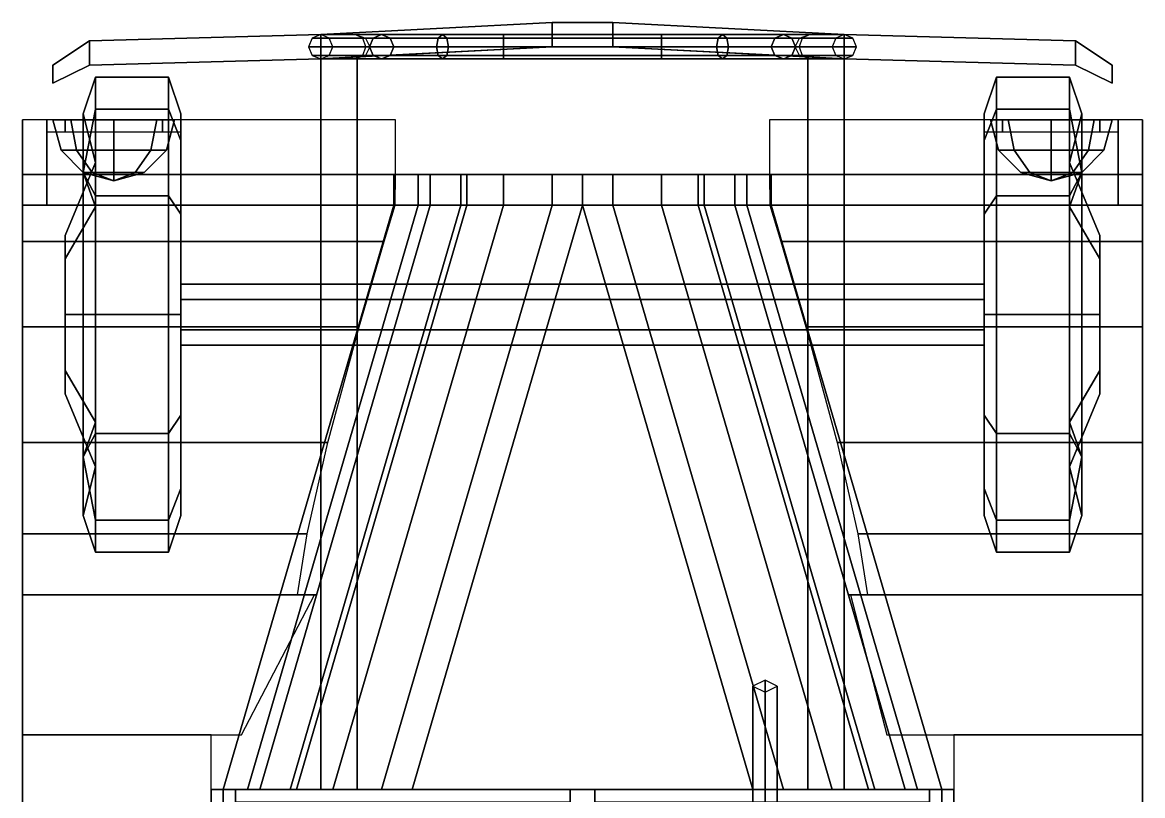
# Model space of a CAD drawing. Header units: millimetres. Extents: x -0.92 to 1, y -2.19 to 7.
# Drawn here: x -0.92 to 0.92, y 1.49 to 2.76 of the extents above; entities that cross this region are included whole.
import ezdxf

# ---------------------------------------------------------------- set-up
doc = ezdxf.new("R2010")
doc.units = ezdxf.units.MM
doc.layers.add('fenders', color=6, linetype='Continuous')
doc.layers.add('wheels', color=2, linetype='Continuous')

msp = doc.modelspace()

# ---------------------------------------------------------------- linework, layer by layer
for points in [[(-0.43, 2.7, 0.46), (-0.05, 2.72, 0.46), (-0.05, 2.76, 0.46), (-0.43, 2.74, 0.46)], [(-0.05, 2.76, 0.46), (-0.05, 2.76, 0.37), (-0.43, 2.74, 0.37), (-0.43, 2.74, 0.46)], [(-0.43, 2.74, 0.37), (-0.05, 2.76, 0.37), (-0.05, 2.72, 0.37), (-0.43, 2.7, 0.37)], [(-0.05, 2.76, 0.37), (0.05, 2.76, 0.37), (0.05, 2.72, 0.37), (-0.05, 2.72, 0.37)], [(0.05, 2.76, 0.46), (0.05, 2.76, 0.37), (-0.05, 2.76, 0.37), (-0.05, 2.76, 0.46)], [(-0.05, 2.72, 0.46), (0.05, 2.72, 0.46), (0.05, 2.76, 0.46), (-0.05, 2.76, 0.46)], [(0.43, 2.7, 0.37), (0.05, 2.72, 0.37), (0.05, 2.76, 0.37), (0.43, 2.74, 0.37)], [(0.05, 2.76, 0.37), (0.05, 2.76, 0.46), (0.43, 2.74, 0.46), (0.43, 2.74, 0.37)], [(0.43, 2.74, 0.46), (0.05, 2.76, 0.46), (0.05, 2.72, 0.46), (0.43, 2.7, 0.46)], [(-0.87, 2.66, 0.46), (-0.81, 2.69, 0.46), (-0.81, 2.73, 0.46), (-0.87, 2.69, 0.46)], [(-0.87, 2.69, 0.37), (-0.81, 2.73, 0.37), (-0.81, 2.69, 0.37), (-0.87, 2.66, 0.37)], [(-0.81, 2.73, 0.46), (-0.81, 2.73, 0.37), (-0.87, 2.69, 0.37), (-0.87, 2.69, 0.46)], [(-0.81, 2.69, 0.46), (-0.43, 2.7, 0.46), (-0.43, 2.74, 0.46), (-0.81, 2.73, 0.46)], [(-0.81, 2.73, 0.37), (-0.43, 2.74, 0.37), (-0.43, 2.7, 0.37), (-0.81, 2.69, 0.37)], [(-0.43, 2.74, 0.46), (-0.43, 2.74, 0.37), (-0.81, 2.73, 0.37), (-0.81, 2.73, 0.46)], [(-0.4441, 2.7341, 0.46), (-0.45, 2.72, 0.46), (-0.35, 2.72, 1.0738), (-0.3441, 2.7341, 1.0704)], [(-0.43, 2.74, 0.46), (-0.4441, 2.7341, 0.46), (-0.3441, 2.7341, 1.0704), (-0.33, 2.74, 1.0623)], [(-0.4159, 2.7341, 0.46), (-0.43, 2.74, 0.46), (-0.33, 2.74, 1.0623), (-0.3159, 2.7341, 1.0541)], [(-0.41, 2.72, 0.46), (-0.4159, 2.7341, 0.46), (-0.3159, 2.7341, 1.0541), (-0.31, 2.72, 1.0507)], [(0.3562, 2.7341, 0.8141), (0.3735, 2.74, 0.8), (-0.3735, 2.74, 0.8), (-0.3562, 2.7341, 0.8141)], [(0.3735, 2.74, 0.8), (0.361, 2.7341, 0.7859), (-0.361, 2.7341, 0.7859), (-0.3735, 2.74, 0.8)], [(0.361, 2.7341, 0.7859), (0.3558, 2.72, 0.78), (-0.3558, 2.72, 0.78), (-0.361, 2.7341, 0.7859)], [(0.3491, 2.72, 0.82), (0.3562, 2.7341, 0.8141), (-0.3562, 2.7341, 0.8141), (-0.3491, 2.72, 0.82)], [(-0.24, 2.72, 1.1373), (-0.2371, 2.7341, 1.1322), (-0.3441, 2.7341, 1.0704), (-0.35, 2.72, 1.0738)], [(-0.2371, 2.7341, 1.1322), (-0.23, 2.74, 1.12), (-0.33, 2.74, 1.0623), (-0.3441, 2.7341, 1.0704)], [(-0.23, 2.74, 1.12), (-0.2229, 2.7341, 1.1078), (-0.3159, 2.7341, 1.0541), (-0.33, 2.74, 1.0623)], [(-0.2229, 2.7341, 1.1078), (-0.22, 2.72, 1.1027), (-0.31, 2.72, 1.0507), (-0.3159, 2.7341, 1.0541)], [(-0.13, 2.72, 1.17), (-0.13, 2.7341, 1.1641), (-0.2371, 2.7341, 1.1322), (-0.24, 2.72, 1.1373)], [(-0.13, 2.7341, 1.1641), (-0.13, 2.74, 1.15), (-0.23, 2.74, 1.12), (-0.2371, 2.7341, 1.1322)], [(-0.13, 2.74, 1.15), (-0.13, 2.7341, 1.1359), (-0.2229, 2.7341, 1.1078), (-0.23, 2.74, 1.12)], [(-0.13, 2.7341, 1.1359), (-0.13, 2.72, 1.13), (-0.22, 2.72, 1.1027), (-0.2229, 2.7341, 1.1078)], [(0.13, 2.7341, 1.1641), (0.13, 2.74, 1.15), (-0.13, 2.74, 1.15), (-0.13, 2.7341, 1.1641)], [(0.13, 2.74, 1.15), (0.13, 2.7341, 1.1359), (-0.13, 2.7341, 1.1359), (-0.13, 2.74, 1.15)], [(0.13, 2.72, 1.17), (0.13, 2.7341, 1.1641), (-0.13, 2.7341, 1.1641), (-0.13, 2.72, 1.17)], [(0.13, 2.7341, 1.1359), (0.13, 2.72, 1.13), (-0.13, 2.72, 1.13), (-0.13, 2.7341, 1.1359)], [(0.13, 2.7341, 1.1359), (0.13, 2.74, 1.15), (0.23, 2.74, 1.12), (0.2229, 2.7341, 1.1078)], [(0.13, 2.74, 1.15), (0.13, 2.7341, 1.1641), (0.2371, 2.7341, 1.1322), (0.23, 2.74, 1.12)], [(0.13, 2.72, 1.13), (0.13, 2.7341, 1.1359), (0.2229, 2.7341, 1.1078), (0.22, 2.72, 1.1027)], [(0.13, 2.7341, 1.1641), (0.13, 2.72, 1.17), (0.24, 2.72, 1.1373), (0.2371, 2.7341, 1.1322)], [(0.22, 2.72, 1.1027), (0.2229, 2.7341, 1.1078), (0.3159, 2.7341, 1.0541), (0.31, 2.72, 1.0507)], [(0.2229, 2.7341, 1.1078), (0.23, 2.74, 1.12), (0.33, 2.74, 1.0623), (0.3159, 2.7341, 1.0541)], [(0.23, 2.74, 1.12), (0.2371, 2.7341, 1.1322), (0.3441, 2.7341, 1.0704), (0.33, 2.74, 1.0623)], [(0.2371, 2.7341, 1.1322), (0.24, 2.72, 1.1373), (0.35, 2.72, 1.0738), (0.3441, 2.7341, 1.0704)], [(0.4159, 2.7341, 0.46), (0.41, 2.72, 0.46), (0.31, 2.72, 1.0507), (0.3159, 2.7341, 1.0541)], [(0.43, 2.74, 0.46), (0.4159, 2.7341, 0.46), (0.3159, 2.7341, 1.0541), (0.33, 2.74, 1.0623)], [(0.4441, 2.7341, 0.46), (0.43, 2.74, 0.46), (0.33, 2.74, 1.0623), (0.3441, 2.7341, 1.0704)], [(0.45, 2.72, 0.46), (0.4441, 2.7341, 0.46), (0.3441, 2.7341, 1.0704), (0.35, 2.72, 1.0738)], [(0.81, 2.69, 0.37), (0.43, 2.7, 0.37), (0.43, 2.74, 0.37), (0.81, 2.73, 0.37)], [(0.43, 2.74, 0.37), (0.43, 2.74, 0.46), (0.81, 2.73, 0.46), (0.81, 2.73, 0.37)], [(0.81, 2.73, 0.46), (0.43, 2.74, 0.46), (0.43, 2.7, 0.46), (0.81, 2.69, 0.46)], [(0.87, 2.66, 0.37), (0.81, 2.69, 0.37), (0.81, 2.73, 0.37), (0.87, 2.69, 0.37)], [(0.81, 2.73, 0.37), (0.81, 2.73, 0.46), (0.87, 2.69, 0.46), (0.87, 2.69, 0.37)], [(0.87, 2.69, 0.46), (0.81, 2.73, 0.46), (0.81, 2.69, 0.46), (0.87, 2.66, 0.46)], [(-0.45, 2.72, 0.46), (-0.4441, 2.7059, 0.46), (-0.3441, 2.7059, 1.0704), (-0.35, 2.72, 1.0738)], [(-0.4441, 2.7059, 0.46), (-0.43, 2.7, 0.46), (-0.33, 2.7, 1.0623), (-0.3441, 2.7059, 1.0704)], [(-0.43, 2.7, 0.46), (-0.4159, 2.7059, 0.46), (-0.3159, 2.7059, 1.0541), (-0.33, 2.7, 1.0623)], [(-0.4159, 2.7059, 0.46), (-0.41, 2.72, 0.46), (-0.31, 2.72, 1.0507), (-0.3159, 2.7059, 1.0541)], [(0.361, 2.7059, 0.7859), (0.3735, 2.7, 0.8), (-0.3735, 2.7, 0.8), (-0.361, 2.7059, 0.7859)], [(0.3735, 2.7, 0.8), (0.3562, 2.7059, 0.8141), (-0.3562, 2.7059, 0.8141), (-0.3735, 2.7, 0.8)], [(-0.37, 2.7032, 0.37), (-0.05, 2.72, 0.37), (-0.05, 2.72, 0.46), (-0.37, 2.7032, 0.46)], [(0.3558, 2.72, 0.78), (0.361, 2.7059, 0.7859), (-0.361, 2.7059, 0.7859), (-0.3558, 2.72, 0.78)], [(0.3562, 2.7059, 0.8141), (0.3491, 2.72, 0.82), (-0.3491, 2.72, 0.82), (-0.3562, 2.7059, 0.8141)], [(-0.2371, 2.7059, 1.1322), (-0.24, 2.72, 1.1373), (-0.35, 2.72, 1.0738), (-0.3441, 2.7059, 1.0704)], [(-0.23, 2.7, 1.12), (-0.2371, 2.7059, 1.1322), (-0.3441, 2.7059, 1.0704), (-0.33, 2.7, 1.0623)], [(-0.2229, 2.7059, 1.1078), (-0.23, 2.7, 1.12), (-0.33, 2.7, 1.0623), (-0.3159, 2.7059, 1.0541)], [(-0.22, 2.72, 1.1027), (-0.2229, 2.7059, 1.1078), (-0.3159, 2.7059, 1.0541), (-0.31, 2.72, 1.0507)], [(-0.13, 2.7059, 1.1641), (-0.13, 2.72, 1.17), (-0.24, 2.72, 1.1373), (-0.2371, 2.7059, 1.1322)], [(-0.13, 2.7, 1.15), (-0.13, 2.7059, 1.1641), (-0.2371, 2.7059, 1.1322), (-0.23, 2.7, 1.12)], [(-0.13, 2.7059, 1.1359), (-0.13, 2.7, 1.15), (-0.23, 2.7, 1.12), (-0.2229, 2.7059, 1.1078)], [(-0.13, 2.72, 1.13), (-0.13, 2.7059, 1.1359), (-0.2229, 2.7059, 1.1078), (-0.22, 2.72, 1.1027)], [(0.13, 2.72, 1.13), (0.13, 2.7059, 1.1359), (-0.13, 2.7059, 1.1359), (-0.13, 2.72, 1.13)], [(0.13, 2.7059, 1.1641), (0.13, 2.72, 1.17), (-0.13, 2.72, 1.17), (-0.13, 2.7059, 1.1641)], [(0.13, 2.7059, 1.1359), (0.13, 2.7, 1.15), (-0.13, 2.7, 1.15), (-0.13, 2.7059, 1.1359)], [(0.13, 2.7, 1.15), (0.13, 2.7059, 1.1641), (-0.13, 2.7059, 1.1641), (-0.13, 2.7, 1.15)], [(-0.05, 2.72, 0.37), (0.05, 2.72, 0.37), (0.05, 2.72, 0.46), (-0.05, 2.72, 0.46)], [(0.37, 2.7032, 0.46), (0.05, 2.72, 0.46), (0.05, 2.72, 0.37), (0.37, 2.7032, 0.37)], [(0.13, 2.72, 1.17), (0.13, 2.7059, 1.1641), (0.2371, 2.7059, 1.1322), (0.24, 2.72, 1.1373)], [(0.13, 2.7059, 1.1359), (0.13, 2.72, 1.13), (0.22, 2.72, 1.1027), (0.2229, 2.7059, 1.1078)], [(0.13, 2.7059, 1.1641), (0.13, 2.7, 1.15), (0.23, 2.7, 1.12), (0.2371, 2.7059, 1.1322)], [(0.13, 2.7, 1.15), (0.13, 2.7059, 1.1359), (0.2229, 2.7059, 1.1078), (0.23, 2.7, 1.12)], [(0.2229, 2.7059, 1.1078), (0.22, 2.72, 1.1027), (0.31, 2.72, 1.0507), (0.3159, 2.7059, 1.0541)], [(0.23, 2.7, 1.12), (0.2229, 2.7059, 1.1078), (0.3159, 2.7059, 1.0541), (0.33, 2.7, 1.0623)], [(0.2371, 2.7059, 1.1322), (0.23, 2.7, 1.12), (0.33, 2.7, 1.0623), (0.3441, 2.7059, 1.0704)], [(0.24, 2.72, 1.1373), (0.2371, 2.7059, 1.1322), (0.3441, 2.7059, 1.0704), (0.35, 2.72, 1.0738)], [(0.41, 2.72, 0.46), (0.4159, 2.7059, 0.46), (0.3159, 2.7059, 1.0541), (0.31, 2.72, 1.0507)], [(0.4159, 2.7059, 0.46), (0.43, 2.7, 0.46), (0.33, 2.7, 1.0623), (0.3159, 2.7059, 1.0541)], [(0.43, 2.7, 0.46), (0.4441, 2.7059, 0.46), (0.3441, 2.7059, 1.0704), (0.33, 2.7, 1.0623)], [(0.4441, 2.7059, 0.46), (0.45, 2.72, 0.46), (0.35, 2.72, 1.0738), (0.3441, 2.7059, 1.0704)], [(-0.87, 2.66, 0.37), (-0.81, 2.69, 0.37), (-0.81, 2.69, 0.46), (-0.87, 2.66, 0.46)], [(-0.87, 2.69, 0.46), (-0.87, 2.69, 0.37), (-0.87, 2.66, 0.37), (-0.87, 2.66, 0.46)], [(-0.81, 2.69, 0.37), (-0.43, 2.7, 0.37), (-0.43, 2.7, 0.46), (-0.81, 2.69, 0.46)], [(-0.37, 2.7032, 0.37), (-0.37, 1.5, 0.37), (-0.43, 1.5, 0.37), (-0.43, 2.7, 0.37)], [(-0.43, 2.7, 0.46), (-0.43, 1.5, 0.46), (-0.37, 1.5, 0.46), (-0.37, 2.7032, 0.46)], [(-0.43, 2.7, 0.37), (-0.43, 1.5, 0.37), (-0.43, 1.5, 0.46), (-0.43, 2.7, 0.46)], [(-0.37, 1.5, 0.46), (-0.37, 1.5, 0.37), (-0.37, 2.7032, 0.37), (-0.37, 2.7032, 0.46)], [(0.37, 2.7032, 0.37), (0.37, 1.5, 0.37), (0.37, 1.5, 0.46), (0.37, 2.7032, 0.46)], [(0.43, 2.7, 0.37), (0.43, 1.5, 0.37), (0.37, 1.5, 0.37), (0.37, 2.7032, 0.37)], [(0.37, 2.7032, 0.46), (0.37, 1.5, 0.46), (0.43, 1.5, 0.46), (0.43, 2.7, 0.46)], [(0.43, 1.5, 0.46), (0.43, 1.5, 0.37), (0.43, 2.7, 0.37), (0.43, 2.7, 0.46)], [(0.81, 2.69, 0.46), (0.43, 2.7, 0.46), (0.43, 2.7, 0.37), (0.81, 2.69, 0.37)], [(0.87, 2.66, 0.46), (0.81, 2.69, 0.46), (0.81, 2.69, 0.37), (0.87, 2.66, 0.37)], [(0.87, 2.67, 0.37), (0.87, 2.67, 0.46), (0.87, 2.66, 0.46), (0.87, 2.66, 0.37)], [(-0.8566, 2.55, 1.03), (-0.87, 2.6, 1.03), (-0.8407, 2.6, 0.9593), (-0.8312, 2.55, 0.9688)], [(-0.8312, 2.55, 1.0912), (-0.8407, 2.6, 1.1007), (-0.87, 2.6, 1.03), (-0.8566, 2.55, 1.03)], [(-0.8407, 2.6, 0.9593), (-0.87, 2.6, 1.03), (-0.6993, 2.6, 1.1007), (-0.67, 2.6, 1.03)], [(-0.87, 2.6, 1.03), (-0.8407, 2.6, 1.1007), (-0.77, 2.6, 1.13), (-0.6993, 2.6, 1.1007)], [(-0.8312, 2.55, 0.9688), (-0.8407, 2.6, 0.9593), (-0.77, 2.6, 0.93), (-0.77, 2.55, 0.9434)], [(-0.77, 2.55, 1.1166), (-0.77, 2.6, 1.13), (-0.8407, 2.6, 1.1007), (-0.8312, 2.55, 1.0912)], [(-0.77, 2.6, 0.93), (-0.8407, 2.6, 0.9593), (-0.67, 2.6, 1.03), (-0.6993, 2.6, 0.9593)], [(-0.77, 2.55, 0.9434), (-0.77, 2.6, 0.93), (-0.6993, 2.6, 0.9593), (-0.7088, 2.55, 0.9688)], [(-0.7088, 2.55, 1.0912), (-0.6993, 2.6, 1.1007), (-0.77, 2.6, 1.13), (-0.77, 2.55, 1.1166)], [(-0.7088, 2.55, 0.9688), (-0.6993, 2.6, 0.9593), (-0.67, 2.6, 1.03), (-0.6834, 2.55, 1.03)], [(-0.6834, 2.55, 1.03), (-0.67, 2.6, 1.03), (-0.6993, 2.6, 1.1007), (-0.7088, 2.55, 1.0912)], [(0.6834, 2.55, 1.03), (0.67, 2.6, 1.03), (0.6993, 2.6, 0.9593), (0.7088, 2.55, 0.9688)], [(0.7088, 2.55, 1.0912), (0.6993, 2.6, 1.1007), (0.67, 2.6, 1.03), (0.6834, 2.55, 1.03)], [(0.67, 2.6, 1.03), (0.6993, 2.6, 1.1007), (0.77, 2.6, 1.13), (0.8407, 2.6, 1.1007)], [(0.6993, 2.6, 0.9593), (0.67, 2.6, 1.03), (0.8407, 2.6, 1.1007), (0.87, 2.6, 1.03)], [(0.7088, 2.55, 0.9688), (0.6993, 2.6, 0.9593), (0.77, 2.6, 0.93), (0.77, 2.55, 0.9434)], [(0.77, 2.55, 1.1166), (0.77, 2.6, 1.13), (0.6993, 2.6, 1.1007), (0.7088, 2.55, 1.0912)], [(0.77, 2.6, 0.93), (0.6993, 2.6, 0.9593), (0.87, 2.6, 1.03), (0.8407, 2.6, 0.9593)], [(0.77, 2.55, 0.9434), (0.77, 2.6, 0.93), (0.8407, 2.6, 0.9593), (0.8312, 2.55, 0.9688)], [(0.8312, 2.55, 1.0912), (0.8407, 2.6, 1.1007), (0.77, 2.6, 1.13), (0.77, 2.55, 1.1166)], [(0.8312, 2.55, 0.9688), (0.8407, 2.6, 0.9593), (0.87, 2.6, 1.03), (0.8566, 2.55, 1.03)], [(0.8566, 2.55, 1.03), (0.87, 2.6, 1.03), (0.8407, 2.6, 1.1007), (0.8312, 2.55, 1.0912)], [(-0.82, 2.5134, 1.03), (-0.8566, 2.55, 1.03), (-0.8312, 2.55, 0.9688), (-0.8054, 2.5134, 0.9946)], [(-0.8054, 2.5134, 1.0654), (-0.8312, 2.55, 1.0912), (-0.8566, 2.55, 1.03), (-0.82, 2.5134, 1.03)], [(-0.8054, 2.5134, 0.9946), (-0.8312, 2.55, 0.9688), (-0.77, 2.55, 0.9434), (-0.77, 2.5134, 0.98)], [(-0.77, 2.5134, 1.08), (-0.77, 2.55, 1.1166), (-0.8312, 2.55, 1.0912), (-0.8054, 2.5134, 1.0654)], [(-0.77, 2.5134, 0.98), (-0.77, 2.55, 0.9434), (-0.7088, 2.55, 0.9688), (-0.7346, 2.5134, 0.9946)], [(-0.7346, 2.5134, 1.0654), (-0.7088, 2.55, 1.0912), (-0.77, 2.55, 1.1166), (-0.77, 2.5134, 1.08)], [(-0.7346, 2.5134, 0.9946), (-0.7088, 2.55, 0.9688), (-0.6834, 2.55, 1.03), (-0.72, 2.5134, 1.03)], [(-0.72, 2.5134, 1.03), (-0.6834, 2.55, 1.03), (-0.7088, 2.55, 1.0912), (-0.7346, 2.5134, 1.0654)], [(0.72, 2.5134, 1.03), (0.6834, 2.55, 1.03), (0.7088, 2.55, 0.9688), (0.7346, 2.5134, 0.9946)], [(0.7346, 2.5134, 1.0654), (0.7088, 2.55, 1.0912), (0.6834, 2.55, 1.03), (0.72, 2.5134, 1.03)], [(0.7346, 2.5134, 0.9946), (0.7088, 2.55, 0.9688), (0.77, 2.55, 0.9434), (0.77, 2.5134, 0.98)], [(0.77, 2.5134, 1.08), (0.77, 2.55, 1.1166), (0.7088, 2.55, 1.0912), (0.7346, 2.5134, 1.0654)], [(0.77, 2.5134, 0.98), (0.77, 2.55, 0.9434), (0.8312, 2.55, 0.9688), (0.8054, 2.5134, 0.9946)], [(0.8054, 2.5134, 1.0654), (0.8312, 2.55, 1.0912), (0.77, 2.55, 1.1166), (0.77, 2.5134, 1.08)], [(0.8054, 2.5134, 0.9946), (0.8312, 2.55, 0.9688), (0.8566, 2.55, 1.03), (0.82, 2.5134, 1.03)], [(0.82, 2.5134, 1.03), (0.8566, 2.55, 1.03), (0.8312, 2.55, 1.0912), (0.8054, 2.5134, 1.0654)], [(-0.77, 2.5, 1.03), (-0.82, 2.5134, 1.03), (-0.8054, 2.5134, 0.9946), (-0.77, 2.5, 1.03)], [(-0.77, 2.5, 1.03), (-0.8054, 2.5134, 1.0654), (-0.82, 2.5134, 1.03), (-0.77, 2.5, 1.03)], [(-0.77, 2.5, 1.03), (-0.8054, 2.5134, 0.9946), (-0.77, 2.5134, 0.98), (-0.77, 2.5, 1.03)], [(-0.77, 2.5, 1.03), (-0.77, 2.5134, 1.08), (-0.8054, 2.5134, 1.0654), (-0.77, 2.5, 1.03)], [(-0.77, 2.5, 1.03), (-0.77, 2.5134, 0.98), (-0.7346, 2.5134, 0.9946), (-0.77, 2.5, 1.03)], [(-0.77, 2.5, 1.03), (-0.7346, 2.5134, 0.9946), (-0.72, 2.5134, 1.03), (-0.77, 2.5, 1.03)], [(-0.77, 2.5, 1.03), (-0.72, 2.5134, 1.03), (-0.7346, 2.5134, 1.0654), (-0.77, 2.5, 1.03)], [(-0.77, 2.5, 1.03), (-0.7346, 2.5134, 1.0654), (-0.77, 2.5134, 1.08), (-0.77, 2.5, 1.03)], [(-0.31, 2.51, 1.06), (-0.31, 2.46, 1.11), (-0.2, 2.46, 1.18), (-0.2, 2.51, 1.13)], [(-0.31, 2.51, 0.98), (-0.31, 2.46, 0.98), (-0.31, 2.46, 1.11), (-0.31, 2.51, 1.06)], [(-0.27, 2.51, 0.46), (-0.27, 2.46, 0.46), (-0.31, 2.46, 0.98), (-0.31, 2.51, 0.98)], [(-0.31, 2.51, 1.06), (-0.2, 2.51, 1.13), (0.2, 2.51, 1.13), (0.31, 2.51, 1.06)], [(-0.31, 2.51, 0.98), (-0.31, 2.51, 1.06), (0.31, 2.51, 1.06), (0.31, 2.51, 0.98)], [(-0.27, 2.51, 0.46), (-0.31, 2.51, 0.98), (0.31, 2.51, 0.98), (0.27, 2.51, 0.46)], [(-0.25, 2.51, 0.42), (-0.25, 2.46, 0.42), (-0.27, 2.46, 0.46), (-0.27, 2.51, 0.46)], [(-0.25, 2.51, 0.42), (-0.27, 2.51, 0.46), (0.27, 2.51, 0.46), (0.25, 2.51, 0.42)], [(-0.19, 2.51, 0.38), (-0.19, 2.46, 0.38), (-0.25, 2.46, 0.42), (-0.25, 2.51, 0.42)], [(-0.19, 2.51, 0.38), (-0.25, 2.51, 0.42), (0.25, 2.51, 0.42), (0.19, 2.51, 0.38)], [(-0.2, 2.51, 1.13), (-0.2, 2.46, 1.18), (-0.05, 2.46, 1.2), (-0.05, 2.51, 1.15)], [(-0.2, 2.51, 1.13), (-0.05, 2.51, 1.15), (0.05, 2.51, 1.15), (0.2, 2.51, 1.13)], [(-0.13, 2.51, 0.37), (-0.13, 2.46, 0.37), (-0.19, 2.46, 0.38), (-0.19, 2.51, 0.38)], [(-0.13, 2.51, 0.37), (-0.19, 2.51, 0.38), (0.19, 2.51, 0.38), (0.13, 2.51, 0.37)], [(0, 2.51, 0.36), (0, 2.46, 0.36), (-0.13, 2.46, 0.37), (-0.13, 2.51, 0.37)], [(0, 2.51, 0.36), (-0.13, 2.51, 0.37), (0.13, 2.51, 0.37), (0, 2.51, 0.36)], [(-0.05, 2.51, 1.15), (-0.05, 2.46, 1.2), (0.05, 2.46, 1.2), (0.05, 2.51, 1.15)], [(0.13, 2.51, 0.37), (0.13, 2.46, 0.37), (0, 2.46, 0.36), (0, 2.51, 0.36)], [(0.05, 2.51, 1.15), (0.05, 2.46, 1.2), (0.2, 2.46, 1.18), (0.2, 2.51, 1.13)], [(0.19, 2.51, 0.38), (0.19, 2.46, 0.38), (0.13, 2.46, 0.37), (0.13, 2.51, 0.37)], [(0.25, 2.51, 0.42), (0.25, 2.46, 0.42), (0.19, 2.46, 0.38), (0.19, 2.51, 0.38)], [(0.2, 2.51, 1.13), (0.2, 2.46, 1.18), (0.31, 2.46, 1.11), (0.31, 2.51, 1.06)], [(0.27, 2.51, 0.46), (0.27, 2.46, 0.46), (0.25, 2.46, 0.42), (0.25, 2.51, 0.42)], [(0.31, 2.51, 0.98), (0.31, 2.46, 0.98), (0.27, 2.46, 0.46), (0.27, 2.51, 0.46)], [(0.31, 2.51, 1.06), (0.31, 2.46, 1.11), (0.31, 2.46, 0.98), (0.31, 2.51, 0.98)], [(0.77, 2.5, 1.03), (0.72, 2.5134, 1.03), (0.7346, 2.5134, 0.9946), (0.77, 2.5, 1.03)], [(0.77, 2.5, 1.03), (0.7346, 2.5134, 1.0654), (0.72, 2.5134, 1.03), (0.77, 2.5, 1.03)], [(0.77, 2.5, 1.03), (0.7346, 2.5134, 0.9946), (0.77, 2.5134, 0.98), (0.77, 2.5, 1.03)], [(0.77, 2.5, 1.03), (0.77, 2.5134, 1.08), (0.7346, 2.5134, 1.0654), (0.77, 2.5, 1.03)], [(0.77, 2.5, 1.03), (0.77, 2.5134, 0.98), (0.8054, 2.5134, 0.9946), (0.77, 2.5, 1.03)], [(0.77, 2.5, 1.03), (0.8054, 2.5134, 0.9946), (0.82, 2.5134, 1.03), (0.77, 2.5, 1.03)], [(0.77, 2.5, 1.03), (0.82, 2.5134, 1.03), (0.8054, 2.5134, 1.0654), (0.77, 2.5, 1.03)], [(0.77, 2.5, 1.03), (0.8054, 2.5134, 1.0654), (0.77, 2.5134, 1.08), (0.77, 2.5, 1.03)], [(-0.31, 2.46, 1.11), (-0.59, 1.5, 1.17), (-0.48, 1.5, 1.24), (-0.2, 2.46, 1.18)], [(-0.31, 2.46, 0.98), (-0.59, 1.5, 0.98), (-0.59, 1.5, 1.17), (-0.31, 2.46, 1.11)], [(-0.27, 2.46, 0.46), (-0.55, 1.5, 0.46), (-0.59, 1.5, 0.98), (-0.31, 2.46, 0.98)], [(-0.25, 2.46, 0.42), (-0.53, 1.5, 0.42), (-0.55, 1.5, 0.46), (-0.27, 2.46, 0.46)], [(-0.19, 2.46, 0.38), (-0.47, 1.5, 0.38), (-0.53, 1.5, 0.42), (-0.25, 2.46, 0.42)], [(-0.2, 2.46, 1.18), (-0.48, 1.5, 1.24), (-0.33, 1.5, 1.26), (-0.05, 2.46, 1.2)], [(-0.13, 2.46, 0.37), (-0.41, 1.5, 0.37), (-0.47, 1.5, 0.38), (-0.19, 2.46, 0.38)], [(0, 2.46, 0.36), (-0.28, 1.5, 0.36), (-0.41, 1.5, 0.37), (-0.13, 2.46, 0.37)], [(-0.05, 2.46, 1.2), (-0.33, 1.5, 1.26), (0.33, 1.5, 1.26), (0.05, 2.46, 1.2)], [(0, 2.46, 0.36), (0.28, 1.5, 0.36), (-0.28, 1.5, 0.36), (0, 2.46, 0.36)], [(0.13, 2.46, 0.37), (0.41, 1.5, 0.37), (0.28, 1.5, 0.36), (0, 2.46, 0.36)], [(0.05, 2.46, 1.2), (0.33, 1.5, 1.26), (0.48, 1.5, 1.24), (0.2, 2.46, 1.18)], [(0.19, 2.46, 0.38), (0.47, 1.5, 0.38), (0.41, 1.5, 0.37), (0.13, 2.46, 0.37)], [(0.25, 2.46, 0.42), (0.53, 1.5, 0.42), (0.47, 1.5, 0.38), (0.19, 2.46, 0.38)], [(0.2, 2.46, 1.18), (0.48, 1.5, 1.24), (0.59, 1.5, 1.17), (0.31, 2.46, 1.11)], [(0.27, 2.46, 0.46), (0.55, 1.5, 0.46), (0.53, 1.5, 0.42), (0.25, 2.46, 0.42)], [(0.31, 2.46, 0.98), (0.59, 1.5, 0.98), (0.55, 1.5, 0.46), (0.27, 2.46, 0.46)], [(0.31, 2.46, 1.11), (0.59, 1.5, 1.17), (0.59, 1.5, 0.98), (0.31, 2.46, 0.98)], [(0.66, 2.305, 0.4333), (0.66, 2.33, 0.39), (-0.66, 2.33, 0.39), (-0.66, 2.305, 0.4333)], [(0.66, 2.33, 0.39), (0.66, 2.305, 0.3467), (-0.66, 2.305, 0.3467), (-0.66, 2.33, 0.39)], [(0.66, 2.255, 0.4333), (0.66, 2.305, 0.4333), (-0.66, 2.305, 0.4333), (-0.66, 2.255, 0.4333)], [(0.66, 2.305, 0.3467), (0.66, 2.255, 0.3467), (-0.66, 2.255, 0.3467), (-0.66, 2.305, 0.3467)], [(0.66, 2.23, 0.39), (0.66, 2.255, 0.4333), (-0.66, 2.255, 0.4333), (-0.66, 2.23, 0.39)], [(0.66, 2.255, 0.3467), (0.66, 2.23, 0.39), (-0.66, 2.23, 0.39), (-0.66, 2.255, 0.3467)], [(0.3, 1.6797, 0.9823), (0.28, 1.6697, 0.965), (0.28, 1.28, 1.19), (0.3, 1.29, 1.2073)], [(0.32, 1.6697, 0.965), (0.3, 1.6797, 0.9823), (0.3, 1.29, 1.2073), (0.32, 1.28, 1.19)], [(0.28, 1.6697, 0.965), (0.3, 1.6597, 0.9477), (0.3, 1.27, 1.1727), (0.28, 1.28, 1.19)], [(0.3, 1.6597, 0.9477), (0.32, 1.6697, 0.965), (0.32, 1.28, 1.19), (0.3, 1.27, 1.1727)], [(-0.61, 1.5, 0.85), (-0.61, 0.89, 0.85), (-0.61, 0.89, 1.26), (-0.61, 1.5, 1.26)], [(-0.59, 1.5, 1.17), (-0.59, 1.5, 0.85), (-0.61, 1.5, 0.85), (-0.61, 1.5, 1.26)], [(-0.61, 1.5, 1.26), (-0.48, 1.5, 1.24), (-0.59, 1.5, 1.17), (-0.61, 1.5, 1.26)], [(-0.61, 1.5, 1.26), (-0.33, 1.5, 1.26), (-0.48, 1.5, 1.24), (-0.61, 1.5, 1.26)], [(-0.57, 1.4005, 1.64), (-0.57, 1.5, 1.26), (-0.61, 1.5, 1.26), (-0.61, 1.39, 1.68)], [(-0.61, 1.5, 1.26), (-0.61, 1.48, 1.26), (-0.61, 1.37, 1.68), (-0.61, 1.39, 1.68)], [(-0.59, 1.5, 0.3), (-0.59, -1.5, 0.3), (-0.59, -1.71, 0.52), (-0.59, 1.5, 0.85)], [(0.59, 1.5, 0.3), (0.59, -1.5, 0.3), (-0.59, -1.5, 0.3), (-0.59, 1.5, 0.3)], [(-0.59, 1.5, 0.85), (-0.59, -1.71, 0.52), (-0.59, -1.71, 0.85), (-0.59, 1.5, 0.85)], [(0.28, 1.5, 0.36), (0.59, 1.5, 0.3), (-0.59, 1.5, 0.3), (-0.28, 1.5, 0.36)], [(-0.28, 1.5, 0.36), (-0.59, 1.5, 0.3), (-0.59, 1.5, 0.3), (-0.41, 1.5, 0.37)], [(-0.41, 1.5, 0.37), (-0.59, 1.5, 0.3), (-0.59, 1.5, 0.3), (-0.47, 1.5, 0.38)], [(-0.47, 1.5, 0.38), (-0.59, 1.5, 0.3), (-0.59, 1.5, 0.3), (-0.53, 1.5, 0.42)], [(-0.53, 1.5, 0.42), (-0.59, 1.5, 0.3), (-0.59, 1.5, 0.3), (-0.55, 1.5, 0.46)], [(-0.55, 1.5, 0.46), (-0.59, 1.5, 0.3), (-0.59, 1.5, 0.3), (-0.59, 1.5, 0.85)], [(-0.55, 1.5, 0.46), (-0.59, 1.5, 0.85), (-0.59, 1.5, 0.85), (-0.59, 1.5, 0.98)], [(-0.57, 1.3805, 1.64), (-0.57, 1.48, 1.26), (-0.57, 1.5, 1.26), (-0.57, 1.4005, 1.64)], [(-0.57, 1.5, 1.26), (-0.57, 1.48, 1.26), (-0.02, 1.48, 1.26), (-0.02, 1.5, 1.26)], [(-0.43, 1.5, 0.46), (-0.43, 1.5, 0.37), (-0.37, 1.5, 0.37), (-0.37, 1.5, 0.46)], [(-0.02, 1.5, 1.26), (-0.02, 1.48, 1.26), (-0.02, 1.3805, 1.64), (-0.02, 1.4005, 1.64)], [(0.02, 1.39, 1.68), (0.02, 1.5, 1.26), (-0.02, 1.5, 1.26), (-0.02, 1.39, 1.68)], [(0.02, 1.5, 1.26), (0.02, 1.48, 1.26), (0.57, 1.48, 1.26), (0.57, 1.5, 1.26)], [(0.02, 1.3805, 1.64), (0.02, 1.48, 1.26), (0.02, 1.5, 1.26), (0.02, 1.4005, 1.64)], [(0.41, 1.5, 0.37), (0.59, 1.5, 0.3), (0.59, 1.5, 0.3), (0.28, 1.5, 0.36)], [(0.61, 1.5, 1.26), (0.61, 1.5, 1.26), (0.48, 1.5, 1.24), (0.33, 1.5, 1.26)], [(0.37, 1.5, 0.46), (0.37, 1.5, 0.37), (0.43, 1.5, 0.37), (0.43, 1.5, 0.46)], [(0.47, 1.5, 0.38), (0.59, 1.5, 0.3), (0.59, 1.5, 0.3), (0.41, 1.5, 0.37)], [(0.53, 1.5, 0.42), (0.59, 1.5, 0.3), (0.59, 1.5, 0.3), (0.47, 1.5, 0.38)], [(0.61, 1.5, 1.26), (0.61, 1.5, 1.26), (0.59, 1.5, 1.17), (0.48, 1.5, 1.24)], [(0.55, 1.5, 0.46), (0.59, 1.5, 0.3), (0.59, 1.5, 0.3), (0.53, 1.5, 0.42)], [(0.59, 1.5, 0.85), (0.59, 1.5, 0.3), (0.55, 1.5, 0.46), (0.59, 1.5, 0.85)], [(0.59, 1.5, 0.98), (0.59, 1.5, 0.85), (0.55, 1.5, 0.46), (0.59, 1.5, 0.98)], [(0.57, 1.5, 1.26), (0.57, 1.48, 1.26), (0.57, 1.3805, 1.64), (0.57, 1.4005, 1.64)], [(0.61, 1.39, 1.68), (0.61, 1.5, 1.26), (0.57, 1.5, 1.26), (0.57, 1.4005, 1.64)], [(0.59, -1.71, 0.52), (0.59, -1.5, 0.3), (0.59, 1.5, 0.3), (0.59, 1.5, 0.85)], [(0.59, -1.71, 0.85), (0.59, -1.71, 0.52), (0.59, 1.5, 0.85)], [(0.61, 1.5, 1.26), (0.61, 1.5, 0.85), (0.59, 1.5, 0.85), (0.59, 1.5, 1.17)], [(0.61, 0.89, 1.26), (0.61, 0.89, 0.85), (0.61, 1.5, 0.85), (0.61, 1.5, 1.26)], [(0.61, 1.37, 1.68), (0.61, 1.48, 1.26), (0.61, 1.5, 1.26), (0.61, 1.39, 1.68)]]:
    msp.add_3dface(points)
at = {"layer": 'fenders'}
for points in [[(-0.92, 2.58, 0.88), (-0.92, 2.51, 0.9), (-0.92, 2.51, 0.94), (-0.92, 2.6, 0.92)], [(-0.92, 2.6, 0.92), (-0.92, 2.51, 0.94), (-0.3069, 2.51, 0.94), (-0.3069, 2.6, 0.92)], [(-0.85, 2.6, 1.11), (-0.88, 2.6, 1.03), (-0.88, 2.58, 1.03), (-0.85, 2.58, 1.11)], [(-0.88, 2.6, 1.03), (-0.88, 2.6, 0.92), (-0.88, 2.58, 0.9244), (-0.88, 2.58, 1.03)], [(-0.77, 2.6, 1.14), (-0.85, 2.6, 1.11), (-0.85, 2.58, 1.11), (-0.77, 2.58, 1.14)], [(-0.69, 2.6, 1.11), (-0.77, 2.6, 1.14), (-0.77, 2.58, 1.14), (-0.69, 2.58, 1.11)], [(-0.66, 2.6, 1.03), (-0.69, 2.6, 1.11), (-0.69, 2.58, 1.11), (-0.66, 2.58, 1.03)], [(-0.66, 2.6, 0.92), (-0.66, 2.6, 1.03), (-0.66, 2.58, 1.03), (-0.66, 2.58, 0.9244)], [(0.92, 2.51, 0.94), (0.92, 2.6, 0.92), (0.3069, 2.6, 0.92), (0.3069, 2.51, 0.94)], [(0.69, 2.6, 1.11), (0.66, 2.6, 1.03), (0.66, 2.58, 1.03), (0.69, 2.58, 1.11)], [(0.66, 2.6, 1.03), (0.66, 2.6, 0.92), (0.66, 2.58, 0.9244), (0.66, 2.58, 1.03)], [(0.77, 2.6, 1.14), (0.69, 2.6, 1.11), (0.69, 2.58, 1.11), (0.77, 2.58, 1.14)], [(0.85, 2.6, 1.11), (0.77, 2.6, 1.14), (0.77, 2.58, 1.14), (0.85, 2.58, 1.11)], [(0.88, 2.6, 1.03), (0.85, 2.6, 1.11), (0.85, 2.58, 1.11), (0.88, 2.58, 1.03)], [(0.88, 2.6, 0.92), (0.88, 2.6, 1.03), (0.88, 2.58, 1.03), (0.88, 2.58, 0.9244)], [(0.92, 2.51, 0.9), (0.92, 2.58, 0.88), (0.92, 2.6, 0.92), (0.92, 2.51, 0.94)], [(-0.88, 2.58, 1.015), (-0.88, 2.4863, 0.9447), (-0.88, 2.46, 0.95), (-0.88, 2.58, 1.03)], [(-0.66, 2.4863, 0.9447), (-0.66, 2.58, 1.015), (-0.66, 2.58, 1.03), (-0.66, 2.46, 0.95)], [(0.66, 2.58, 1.015), (0.66, 2.4863, 0.9447), (0.66, 2.46, 0.95), (0.66, 2.58, 1.03)], [(0.88, 2.4863, 0.9447), (0.88, 2.58, 1.015), (0.88, 2.58, 1.03), (0.88, 2.46, 0.95)], [(-0.92, 2.51, 0.9), (-0.92, 2.4, 0.92), (-0.92, 2.4, 0.96), (-0.92, 2.46, 0.95)], [(-0.92, 2.51, 0.9), (-0.92, 2.51, 0.9), (-0.92, 2.46, 0.95), (-0.92, 2.51, 0.94)], [(-0.92, 2.51, 0.94), (-0.92, 2.46, 0.95), (-0.3077, 2.46, 0.95), (-0.3069, 2.51, 0.94)], [(0.92, 2.46, 0.95), (0.92, 2.51, 0.94), (0.3069, 2.51, 0.94), (0.3077, 2.46, 0.95)], [(0.92, 2.4, 0.92), (0.92, 2.51, 0.9), (0.92, 2.46, 0.95), (0.92, 2.4, 0.96)], [(0.92, 2.51, 0.9), (0.92, 2.51, 0.9), (0.92, 2.51, 0.94), (0.92, 2.46, 0.95)], [(-0.92, 2.46, 0.95), (-0.92, 2.4, 0.96), (-0.326, 2.4, 0.96), (-0.3077, 2.46, 0.95)], [(0.92, 2.4, 0.96), (0.92, 2.46, 0.95), (0.3077, 2.46, 0.95), (0.326, 2.4, 0.96)], [(-0.92, 2.4, 0.92), (-0.92, 2.26, 0.92), (-0.92, 2.26, 0.96), (-0.92, 2.4, 0.96)], [(-0.92, 2.4, 0.96), (-0.92, 2.26, 0.96), (-0.3668, 2.26, 0.96), (-0.326, 2.4, 0.96)], [(0.92, 2.26, 0.96), (0.92, 2.4, 0.96), (0.326, 2.4, 0.96), (0.3668, 2.26, 0.96)], [(0.92, 2.26, 0.92), (0.92, 2.4, 0.92), (0.92, 2.4, 0.96), (0.92, 2.26, 0.96)], [(-0.92, 2.26, 0.92), (-0.92, 2.07, 0.86), (-0.92, 2.07, 0.91), (-0.92, 2.26, 0.96)], [(-0.92, 2.26, 0.96), (-0.92, 2.07, 0.91), (-0.4184, 2.07, 0.91), (-0.3668, 2.26, 0.96)], [(0.92, 2.07, 0.91), (0.92, 2.26, 0.96), (0.3668, 2.26, 0.96), (0.4184, 2.07, 0.91)], [(0.92, 2.07, 0.86), (0.92, 2.26, 0.92), (0.92, 2.26, 0.96), (0.92, 2.07, 0.91)], [(-0.92, 2.07, 0.91), (-0.92, 1.92, 0.78), (-0.4521, 1.92, 0.78), (-0.4184, 2.07, 0.91)], [(-0.92, 2.07, 0.86), (-0.92, 1.94, 0.74), (-0.92, 1.92, 0.78), (-0.92, 2.07, 0.91)], [(0.92, 1.92, 0.78), (0.92, 2.07, 0.91), (0.4184, 2.07, 0.91), (0.4521, 1.92, 0.78)], [(0.92, 1.94, 0.74), (0.92, 2.07, 0.86), (0.92, 2.07, 0.91), (0.92, 1.92, 0.78)], [(-0.92, 1.94, 0.74), (-0.92, 1.86, 0.61), (-0.92, 1.82, 0.61), (-0.92, 1.92, 0.78)], [(0.92, 1.86, 0.61), (0.92, 1.94, 0.74), (0.92, 1.92, 0.78), (0.92, 1.82, 0.61)], [(-0.92, 1.92, 0.78), (-0.92, 1.82, 0.61), (-0.4682, 1.82, 0.61), (-0.4521, 1.92, 0.78)], [(0.92, 1.82, 0.61), (0.92, 1.92, 0.78), (0.4521, 1.92, 0.78), (0.4682, 1.82, 0.61)], [(-0.92, 1.86, 0.61), (-0.92, 1.86, 0.35), (-0.92, 1.82, 0.4), (-0.92, 1.82, 0.61)], [(-0.92, 1.86, 0.35), (-0.92, 1.55, 0.35), (-0.92, 1.59, 0.4), (-0.92, 1.82, 0.4)], [(0.92, 1.86, 0.35), (0.92, 1.86, 0.61), (0.92, 1.82, 0.61), (0.92, 1.82, 0.4)], [(0.92, 1.55, 0.35), (0.92, 1.86, 0.35), (0.92, 1.82, 0.4), (0.92, 1.59, 0.4)], [(-0.92, 1.82, 0.61), (-0.92, 1.82, 0.4), (-0.4567, 1.82, 0.46), (-0.4682, 1.82, 0.61)], [(-0.92, 1.82, 0.4), (-0.92, 1.59, 0.4), (-0.56, 1.59, 0.4), (-0.44, 1.82, 0.4)], [(-0.92, 1.82, 0.4), (-0.92, 1.82, 0.4), (-0.4367, 1.82, 0.42), (-0.4567, 1.82, 0.46)], [(-0.92, 1.82, 0.4), (-0.92, 1.82, 0.4), (-0.44, 1.82, 0.4), (-0.4367, 1.82, 0.42)], [(0.92, 1.82, 0.4), (0.92, 1.82, 0.4), (0.4567, 1.82, 0.46), (0.4367, 1.82, 0.42)], [(0.92, 1.82, 0.4), (0.92, 1.82, 0.4), (0.4367, 1.82, 0.42), (0.44, 1.82, 0.4)], [(0.92, 1.59, 0.4), (0.92, 1.82, 0.4), (0.44, 1.82, 0.4), (0.5, 1.59, 0.4)], [(0.92, 1.82, 0.4), (0.92, 1.82, 0.61), (0.4682, 1.82, 0.61), (0.4567, 1.82, 0.46)], [(-0.92, 1.55, 0.35), (-0.92, 1.4, 0.81), (-0.92, 1.43, 0.85), (-0.92, 1.59, 0.4)], [(-0.92, 1.59, 0.4), (-0.92, 1.43, 0.85), (-0.61, 1.43, 0.85), (-0.61, 1.59, 0.4)], [(0.92, 1.43, 0.85), (0.92, 1.59, 0.4), (0.61, 1.59, 0.4), (0.61, 1.43, 0.85)], [(0.92, 1.4, 0.81), (0.92, 1.55, 0.35), (0.92, 1.59, 0.4), (0.92, 1.43, 0.85)]]:
    msp.add_3dface(points, dxfattribs=at)
at = {"layer": 'wheels'}
for points in [[(-0.8, 2.6177, 0.585), (-0.8, 2.67, 0.39), (-0.82, 2.61, 0.39), (-0.82, 2.5133, 0.6233)], [(-0.8, 2.67, 0.39), (-0.8, 2.6177, 0.195), (-0.82, 2.5133, 0.1567), (-0.82, 2.61, 0.39)], [(-0.68, 2.6177, 0.585), (-0.68, 2.67, 0.39), (-0.8, 2.67, 0.39), (-0.8, 2.6177, 0.585)], [(-0.68, 2.67, 0.39), (-0.68, 2.6177, 0.195), (-0.8, 2.6177, 0.195), (-0.8, 2.67, 0.39)], [(-0.68, 2.67, 0.39), (-0.68, 2.6177, 0.585), (-0.66, 2.5658, 0.555), (-0.66, 2.61, 0.39)], [(-0.68, 2.6177, 0.195), (-0.68, 2.67, 0.39), (-0.66, 2.61, 0.39), (-0.66, 2.5658, 0.225)], [(0.68, 2.67, 0.39), (0.68, 2.6177, 0.195), (0.66, 2.5658, 0.225), (0.66, 2.61, 0.39)], [(0.68, 2.6177, 0.585), (0.68, 2.67, 0.39), (0.66, 2.61, 0.39), (0.66, 2.5658, 0.555)], [(0.68, 2.6177, 0.195), (0.68, 2.67, 0.39), (0.8, 2.67, 0.39), (0.8, 2.6177, 0.195)], [(0.68, 2.67, 0.39), (0.68, 2.6177, 0.585), (0.8, 2.6177, 0.585), (0.8, 2.67, 0.39)], [(0.8, 2.6177, 0.195), (0.8, 2.67, 0.39), (0.82, 2.61, 0.39), (0.82, 2.5133, 0.1567)], [(0.8, 2.67, 0.39), (0.8, 2.6177, 0.585), (0.82, 2.5133, 0.6233), (0.82, 2.61, 0.39)], [(-0.8, 2.475, 0.7277), (-0.8, 2.6177, 0.585), (-0.82, 2.5133, 0.6233)], [(-0.8, 2.6177, 0.195), (-0.8, 2.475, 0.0523), (-0.82, 2.5133, 0.1567)], [(-0.68, 2.475, 0.7277), (-0.68, 2.6177, 0.585), (-0.8, 2.6177, 0.585), (-0.8, 2.475, 0.7277)], [(-0.68, 2.6177, 0.195), (-0.68, 2.475, 0.0523), (-0.8, 2.475, 0.0523), (-0.8, 2.6177, 0.195)], [(-0.68, 2.6177, 0.585), (-0.68, 2.475, 0.7277), (-0.66, 2.445, 0.6758), (-0.66, 2.5658, 0.555)], [(-0.68, 2.475, 0.0523), (-0.68, 2.6177, 0.195), (-0.66, 2.5658, 0.225), (-0.66, 2.445, 0.1042)], [(0.68, 2.6177, 0.195), (0.68, 2.475, 0.0523), (0.66, 2.445, 0.1042), (0.66, 2.5658, 0.225)], [(0.68, 2.475, 0.7277), (0.68, 2.6177, 0.585), (0.66, 2.5658, 0.555), (0.66, 2.445, 0.6758)], [(0.68, 2.475, 0.0523), (0.68, 2.6177, 0.195), (0.8, 2.6177, 0.195), (0.8, 2.475, 0.0523)], [(0.68, 2.6177, 0.585), (0.68, 2.475, 0.7277), (0.8, 2.475, 0.7277), (0.8, 2.6177, 0.585)], [(0.8, 2.475, 0.0523), (0.8, 2.6177, 0.195), (0.82, 2.5133, 0.1567)], [(0.8, 2.6177, 0.585), (0.8, 2.475, 0.7277), (0.82, 2.5133, 0.6233)], [(-0.82, 2.5133, 0.6233), (-0.82, 2.61, 0.39), (-0.8, 2.53, 0.39), (-0.8, 2.4568, 0.5668)], [(-0.82, 2.61, 0.39), (-0.82, 2.5133, 0.1567), (-0.8, 2.4568, 0.2132), (-0.8, 2.53, 0.39)], [(-0.66, 2.5658, 0.555), (-0.66, 2.115, 0.1042), (-0.66, 2.28, 0.06), (-0.66, 2.61, 0.39)], [(-0.66, 2.61, 0.39), (-0.66, 2.28, 0.06), (-0.66, 2.445, 0.1042), (-0.66, 2.5658, 0.225)], [(0.66, 2.28, 0.72), (0.66, 2.61, 0.39), (0.66, 2.5658, 0.225), (0.66, 2.115, 0.6758)], [(0.66, 2.445, 0.6758), (0.66, 2.5658, 0.555), (0.66, 2.61, 0.39), (0.66, 2.28, 0.72)], [(0.82, 2.5133, 0.1567), (0.82, 2.61, 0.39), (0.8, 2.53, 0.39), (0.8, 2.4568, 0.2132)], [(0.82, 2.61, 0.39), (0.82, 2.5133, 0.6233), (0.8, 2.4568, 0.5668), (0.8, 2.53, 0.39)], [(-0.66, 2.445, 0.6758), (-0.66, 1.9942, 0.225), (-0.66, 2.115, 0.1042), (-0.66, 2.5658, 0.555)], [(0.66, 2.115, 0.6758), (0.66, 2.5658, 0.225), (0.66, 2.445, 0.1042), (0.66, 1.9942, 0.555)], [(-0.8, 2.4568, 0.5668), (-0.8, 2.53, 0.39), (-0.85, 2.41, 0.39), (-0.85, 2.3719, 0.4819)], [(-0.8, 2.53, 0.39), (-0.8, 2.4568, 0.2132), (-0.85, 2.3719, 0.2981), (-0.85, 2.41, 0.39)], [(0.8, 2.4568, 0.2132), (0.8, 2.53, 0.39), (0.85, 2.41, 0.39), (0.85, 2.3719, 0.2981)], [(0.8, 2.53, 0.39), (0.8, 2.4568, 0.5668), (0.85, 2.3719, 0.4819), (0.85, 2.41, 0.39)], [(-0.82, 2.28, 0.72), (-0.82, 2.5133, 0.6233), (-0.8, 2.4568, 0.5668), (-0.8, 2.28, 0.64)], [(-0.82, 2.5133, 0.1567), (-0.82, 2.28, 0.06), (-0.8, 2.28, 0.14), (-0.8, 2.4568, 0.2132)], [(-0.8, 2.28, 0.78), (-0.8, 2.475, 0.7277), (-0.82, 2.5133, 0.6233), (-0.82, 2.28, 0.72)], [(-0.8, 2.475, 0.0523), (-0.8, 2.28), (-0.82, 2.28, 0.06), (-0.82, 2.5133, 0.1567)], [(0.82, 2.28, 0.06), (0.82, 2.5133, 0.1567), (0.8, 2.4568, 0.2132), (0.8, 2.28, 0.14)], [(0.8, 2.28), (0.8, 2.475, 0.0523), (0.82, 2.5133, 0.1567), (0.82, 2.28, 0.06)], [(0.82, 2.5133, 0.6233), (0.82, 2.28, 0.72), (0.8, 2.28, 0.64), (0.8, 2.4568, 0.5668)], [(0.8, 2.475, 0.7277), (0.8, 2.28, 0.78), (0.82, 2.28, 0.72), (0.82, 2.5133, 0.6233)], [(-0.68, 2.28, 0.78), (-0.68, 2.475, 0.7277), (-0.8, 2.475, 0.7277), (-0.8, 2.28, 0.78)], [(-0.68, 2.475, 0.0523), (-0.68, 2.28), (-0.8, 2.28), (-0.8, 2.475, 0.0523)], [(-0.68, 2.475, 0.7277), (-0.68, 2.28, 0.78), (-0.66, 2.28, 0.72), (-0.66, 2.445, 0.6758)], [(-0.68, 2.28), (-0.68, 2.475, 0.0523), (-0.66, 2.445, 0.1042), (-0.66, 2.28, 0.06)], [(0.68, 2.475, 0.0523), (0.68, 2.28), (0.66, 2.28, 0.06), (0.66, 2.445, 0.1042)], [(0.68, 2.28, 0.78), (0.68, 2.475, 0.7277), (0.66, 2.445, 0.6758), (0.66, 2.28, 0.72)], [(0.68, 2.28), (0.68, 2.475, 0.0523), (0.8, 2.475, 0.0523), (0.8, 2.28)], [(0.68, 2.475, 0.7277), (0.68, 2.28, 0.78), (0.8, 2.28, 0.78), (0.8, 2.475, 0.7277)], [(-0.8, 2.28, 0.64), (-0.8, 2.4568, 0.5668), (-0.85, 2.3719, 0.4819), (-0.85, 2.28, 0.52)], [(-0.8, 2.4568, 0.2132), (-0.8, 2.28, 0.14), (-0.85, 2.28, 0.26), (-0.85, 2.3719, 0.2981)], [(0.8, 2.28, 0.14), (0.8, 2.4568, 0.2132), (0.85, 2.3719, 0.2981), (0.85, 2.28, 0.26)], [(0.8, 2.4568, 0.5668), (0.8, 2.28, 0.64), (0.85, 2.28, 0.52), (0.85, 2.3719, 0.4819)], [(-0.66, 2.28, 0.72), (-0.66, 1.95, 0.39), (-0.66, 1.9942, 0.225), (-0.66, 2.445, 0.6758)], [(0.66, 1.9942, 0.555), (0.66, 2.445, 0.1042), (0.66, 2.28, 0.06), (0.66, 1.95, 0.39)], [(-0.85, 2.28, 0.52), (-0.85, 2.3719, 0.4819), (-0.85, 2.41, 0.39), (-0.85, 2.1881, 0.4819)], [(-0.85, 2.1881, 0.4819), (-0.85, 2.41, 0.39), (-0.85, 2.3719, 0.2981), (-0.85, 2.15, 0.39)], [(0.85, 2.3719, 0.4819), (0.85, 2.15, 0.39), (0.85, 2.1881, 0.2981), (0.85, 2.41, 0.39)], [(0.85, 2.41, 0.39), (0.85, 2.1881, 0.2981), (0.85, 2.28, 0.26), (0.85, 2.3719, 0.2981)], [(-0.85, 2.15, 0.39), (-0.85, 2.3719, 0.2981), (-0.85, 2.28, 0.26), (-0.85, 2.1881, 0.2981)], [(0.85, 2.28, 0.52), (0.85, 2.1881, 0.4819), (0.85, 2.15, 0.39), (0.85, 2.3719, 0.4819)], [(-0.8, 2.1032, 0.5668), (-0.8, 2.28, 0.64), (-0.85, 2.28, 0.52), (-0.85, 2.1881, 0.4819)], [(-0.8, 2.28, 0.14), (-0.8, 2.1032, 0.2132), (-0.85, 2.1881, 0.2981), (-0.85, 2.28, 0.26)], [(-0.82, 2.0467, 0.6233), (-0.82, 2.28, 0.72), (-0.8, 2.28, 0.64), (-0.8, 2.1032, 0.5668)], [(-0.82, 2.28, 0.06), (-0.82, 2.0467, 0.1567), (-0.8, 2.1032, 0.2132), (-0.8, 2.28, 0.14)], [(-0.8, 2.085, 0.7277), (-0.8, 2.28, 0.78), (-0.82, 2.28, 0.72), (-0.82, 2.0467, 0.6233)], [(-0.8, 2.28), (-0.8, 2.085, 0.0523), (-0.82, 2.0467, 0.1567), (-0.82, 2.28, 0.06)], [(-0.68, 2.085, 0.7277), (-0.68, 2.28, 0.78), (-0.8, 2.28, 0.78), (-0.8, 2.085, 0.7277)], [(-0.68, 2.28), (-0.68, 2.085, 0.0523), (-0.8, 2.085, 0.0523), (-0.8, 2.28)], [(-0.68, 2.28, 0.78), (-0.68, 2.085, 0.7277), (-0.66, 2.115, 0.6758), (-0.66, 2.28, 0.72)], [(-0.68, 2.085, 0.0523), (-0.68, 2.28), (-0.66, 2.28, 0.06), (-0.66, 2.115, 0.1042)], [(-0.66, 2.115, 0.6758), (-0.66, 1.9942, 0.555), (-0.66, 1.95, 0.39), (-0.66, 2.28, 0.72)], [(0.66, 1.95, 0.39), (0.66, 2.28, 0.06), (0.66, 2.115, 0.1042), (0.66, 1.9942, 0.225)], [(0.68, 2.28), (0.68, 2.085, 0.0523), (0.66, 2.115, 0.1042), (0.66, 2.28, 0.06)], [(0.68, 2.085, 0.7277), (0.68, 2.28, 0.78), (0.66, 2.28, 0.72), (0.66, 2.115, 0.6758)], [(0.68, 2.085, 0.0523), (0.68, 2.28), (0.8, 2.28), (0.8, 2.085, 0.0523)], [(0.68, 2.28, 0.78), (0.68, 2.085, 0.7277), (0.8, 2.085, 0.7277), (0.8, 2.28, 0.78)], [(0.82, 2.0467, 0.1567), (0.82, 2.28, 0.06), (0.8, 2.28, 0.14), (0.8, 2.1032, 0.2132)], [(0.8, 2.085, 0.0523), (0.8, 2.28), (0.82, 2.28, 0.06), (0.82, 2.0467, 0.1567)], [(0.8, 2.1032, 0.2132), (0.8, 2.28, 0.14), (0.85, 2.28, 0.26), (0.85, 2.1881, 0.2981)], [(0.8, 2.28, 0.64), (0.8, 2.1032, 0.5668), (0.85, 2.1881, 0.4819), (0.85, 2.28, 0.52)], [(0.82, 2.28, 0.72), (0.82, 2.0467, 0.6233), (0.8, 2.1032, 0.5668), (0.8, 2.28, 0.64)], [(0.8, 2.28, 0.78), (0.8, 2.085, 0.7277), (0.82, 2.0467, 0.6233), (0.82, 2.28, 0.72)], [(-0.8, 2.03, 0.39), (-0.8, 2.1032, 0.5668), (-0.85, 2.1881, 0.4819), (-0.85, 2.15, 0.39)], [(-0.8, 2.1032, 0.2132), (-0.8, 2.03, 0.39), (-0.85, 2.15, 0.39), (-0.85, 2.1881, 0.2981)], [(0.8, 2.03, 0.39), (0.8, 2.1032, 0.2132), (0.85, 2.1881, 0.2981), (0.85, 2.15, 0.39)], [(0.8, 2.1032, 0.5668), (0.8, 2.03, 0.39), (0.85, 2.15, 0.39), (0.85, 2.1881, 0.4819)], [(-0.82, 1.95, 0.39), (-0.82, 2.0467, 0.6233), (-0.8, 2.1032, 0.5668), (-0.8, 2.03, 0.39)], [(-0.82, 2.0467, 0.1567), (-0.82, 1.95, 0.39), (-0.8, 2.03, 0.39), (-0.8, 2.1032, 0.2132)], [(-0.68, 2.085, 0.7277), (-0.68, 1.9423, 0.585), (-0.66, 1.9942, 0.555), (-0.66, 2.115, 0.6758)], [(-0.68, 1.9423, 0.195), (-0.68, 2.085, 0.0523), (-0.66, 2.115, 0.1042), (-0.66, 1.9942, 0.225)], [(0.68, 2.085, 0.0523), (0.68, 1.9423, 0.195), (0.66, 1.9942, 0.225), (0.66, 2.115, 0.1042)], [(0.68, 1.9423, 0.585), (0.68, 2.085, 0.7277), (0.66, 2.115, 0.6758), (0.66, 1.9942, 0.555)], [(0.82, 1.95, 0.39), (0.82, 2.0467, 0.1567), (0.8, 2.1032, 0.2132), (0.8, 2.03, 0.39)], [(0.82, 2.0467, 0.6233), (0.82, 1.95, 0.39), (0.8, 2.03, 0.39), (0.8, 2.1032, 0.5668)], [(-0.8, 1.9423, 0.585), (-0.8, 2.085, 0.7277), (-0.82, 2.0467, 0.6233)], [(-0.8, 2.085, 0.0523), (-0.8, 1.9423, 0.195), (-0.82, 2.0467, 0.1567)], [(-0.68, 1.9423, 0.585), (-0.68, 2.085, 0.7277), (-0.8, 2.085, 0.7277), (-0.8, 1.9423, 0.585)], [(-0.68, 2.085, 0.0523), (-0.68, 1.9423, 0.195), (-0.8, 1.9423, 0.195), (-0.8, 2.085, 0.0523)], [(0.68, 1.9423, 0.195), (0.68, 2.085, 0.0523), (0.8, 2.085, 0.0523), (0.8, 1.9423, 0.195)], [(0.68, 2.085, 0.7277), (0.68, 1.9423, 0.585), (0.8, 1.9423, 0.585), (0.8, 2.085, 0.7277)], [(0.8, 1.9423, 0.195), (0.8, 2.085, 0.0523), (0.82, 2.0467, 0.1567)], [(0.8, 2.085, 0.7277), (0.8, 1.9423, 0.585), (0.82, 2.0467, 0.6233)], [(-0.8, 1.89, 0.39), (-0.8, 1.9423, 0.585), (-0.82, 2.0467, 0.6233), (-0.82, 1.95, 0.39)], [(-0.8, 1.9423, 0.195), (-0.8, 1.89, 0.39), (-0.82, 1.95, 0.39), (-0.82, 2.0467, 0.1567)], [(0.8, 1.89, 0.39), (0.8, 1.9423, 0.195), (0.82, 2.0467, 0.1567), (0.82, 1.95, 0.39)], [(0.8, 1.9423, 0.585), (0.8, 1.89, 0.39), (0.82, 1.95, 0.39), (0.82, 2.0467, 0.6233)], [(-0.68, 1.9423, 0.585), (-0.68, 1.89, 0.39), (-0.66, 1.95, 0.39), (-0.66, 1.9942, 0.555)], [(-0.68, 1.89, 0.39), (-0.68, 1.9423, 0.195), (-0.66, 1.9942, 0.225), (-0.66, 1.95, 0.39)], [(0.68, 1.9423, 0.195), (0.68, 1.89, 0.39), (0.66, 1.95, 0.39), (0.66, 1.9942, 0.225)], [(0.68, 1.89, 0.39), (0.68, 1.9423, 0.585), (0.66, 1.9942, 0.555), (0.66, 1.95, 0.39)], [(-0.68, 1.89, 0.39), (-0.68, 1.9423, 0.585), (-0.8, 1.9423, 0.585), (-0.8, 1.89, 0.39)], [(-0.68, 1.9423, 0.195), (-0.68, 1.89, 0.39), (-0.8, 1.89, 0.39), (-0.8, 1.9423, 0.195)], [(0.68, 1.89, 0.39), (0.68, 1.9423, 0.195), (0.8, 1.9423, 0.195), (0.8, 1.89, 0.39)], [(0.68, 1.9423, 0.585), (0.68, 1.89, 0.39), (0.8, 1.89, 0.39), (0.8, 1.9423, 0.585)]]:
    msp.add_3dface(points, dxfattribs=at)

doc.saveas('drawing.dxf')
